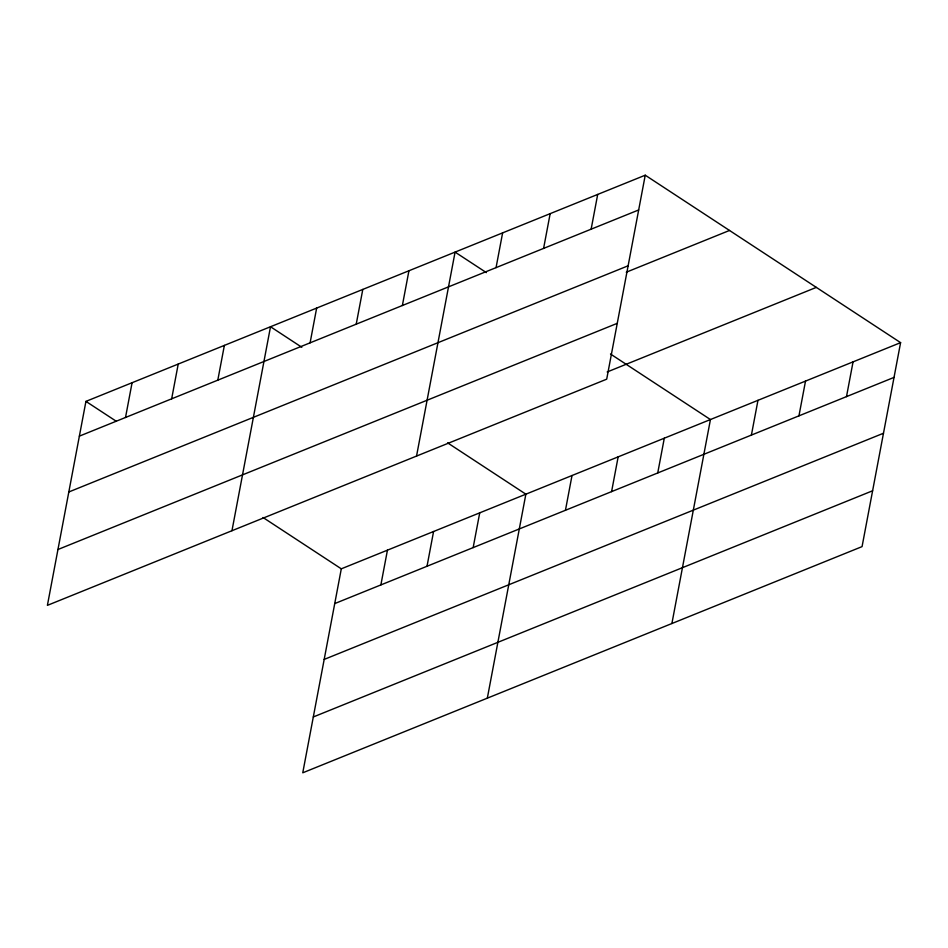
<?xml version="1.0" encoding="UTF-8"?>
<svg xmlns="http://www.w3.org/2000/svg" width="948" height="948" viewBox="0 0 948 948"><rect width="100%" height="100%" fill="white"/><g stroke="black" fill="none" stroke-linecap="round" stroke-linejoin="round"><path stroke-width="1.42" d="M645.244 175.202L85.936 401.383L47.4 605.357L606.696 379.176L645.244 175.202L900.6 342.643L862.064 546.617L302.756 772.798L341.304 568.824L900.6 342.643M125.515 417.476L132.08 382.719M171.659 398.824L178.224 364.056M217.803 380.16L224.368 345.404M231.964 530.714L270.512 326.74L301.808 347.264M310.091 342.844L316.656 308.076M356.223 324.18L362.8 289.424M402.367 305.517L408.932 270.761M380.871 584.916L387.448 550.16M416.539 456.083L455.076 252.109L486.383 272.621M427.015 566.264L433.58 531.508M496.053 267.632L502.618 232.876M473.159 547.6L479.724 512.844M543.595 248.412L550.16 213.656M487.331 698.155L525.867 494.181L447.622 442.87M591.137 229.179L597.702 194.423M565.446 510.285L572.011 475.529M611.59 491.621L618.155 456.865M657.734 472.957L664.299 438.201M671.895 623.523L710.443 419.549L610.488 354.007M751.409 435.073L757.973 400.317M798.951 415.852L805.516 381.096M846.493 396.631L853.058 361.875M79.371 436.139L638.668 209.958M68.825 491.976L628.121 265.796M626.273 272.206L729.51 230.459M57.947 549.508L617.255 323.339M607.17 371.971L816.335 287.386M334.739 603.58L894.035 377.399M324.18 659.417L883.477 433.248M313.314 716.961L872.61 490.78M85.936 401.383L116.035 421.113M263.046 517.513L341.304 568.824"/></g></svg>
